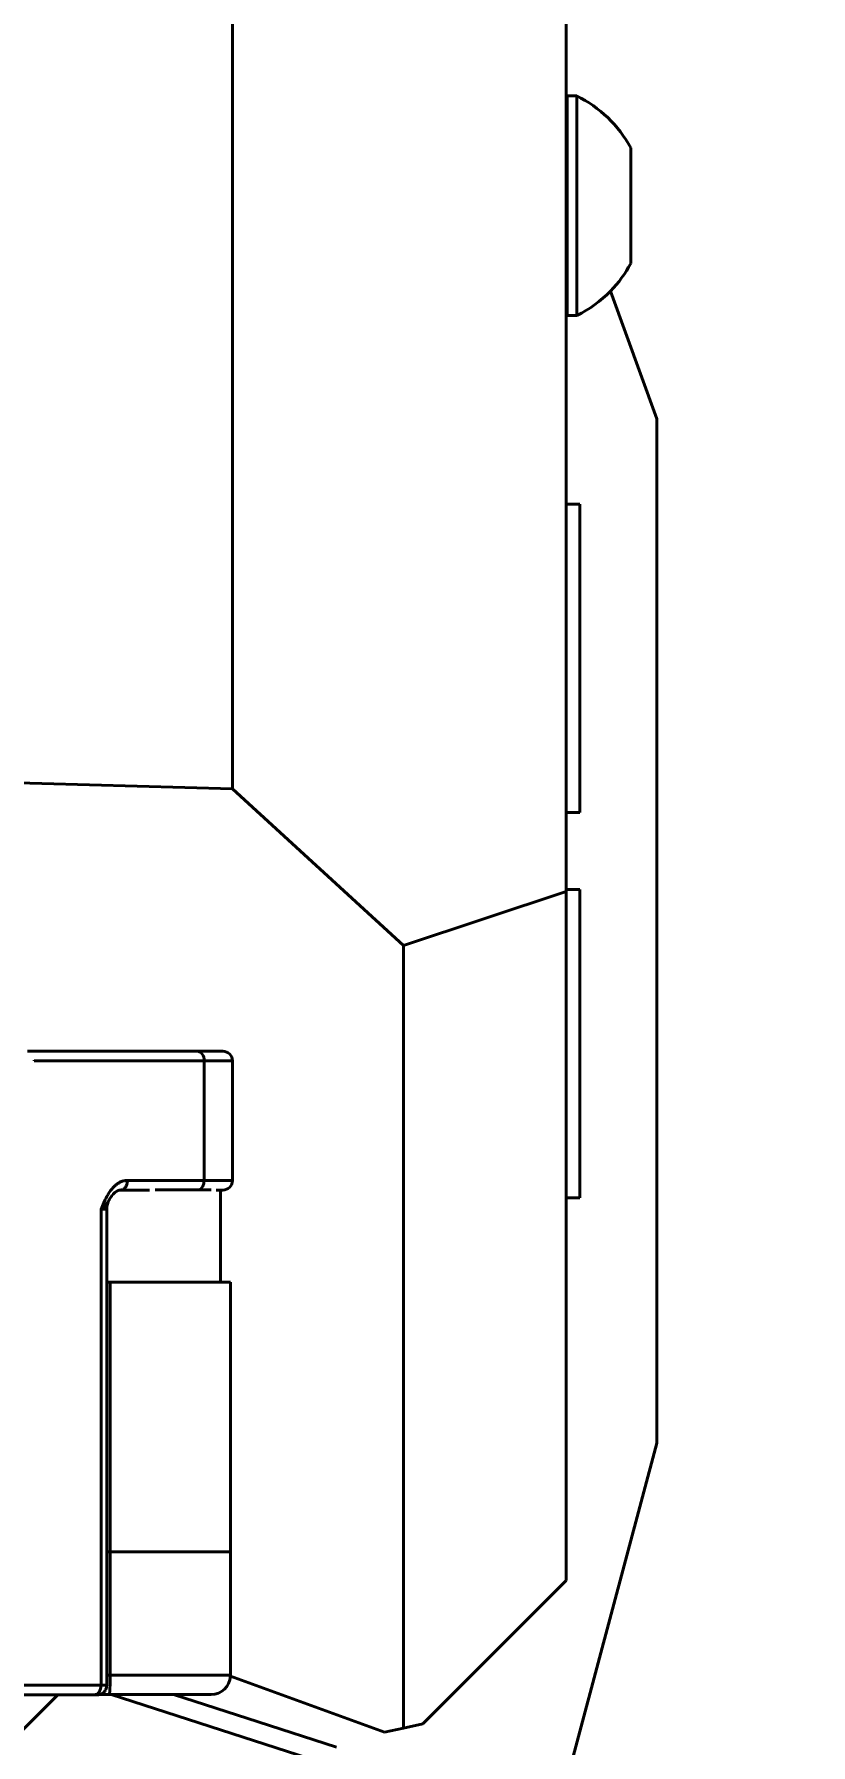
# Model space of a CAD drawing. Header units: millimetres. Extents: x 15 to 415, y 5 to 292.
# Drawn here: x 123.75 to 133.83, y 90.58 to 112.78 of the extents above; entities that cross this region are included whole.
import ezdxf

# ---------------------------------------------------------------- set-up
doc = ezdxf.new("R2010")
doc.units = ezdxf.units.MM
doc.layers.add('Annotations', color=7, linetype='Continuous')
doc.layers.add('Geometries', color=7, linetype='Continuous')
doc.styles.add('Shapr4', font='txt', dxfattribs={"height": 3.3495})
doc.dimstyles.new('ISO-25', dxfattribs={"dimtxt": 2.5, "dimasz": 2.5, "dimexe": 1.25, "dimexo": 0.625, "dimtad": 1, "dimtxsty": 'Standard', "dimcen": 2.5, "dimadec": 0, "dimazin": 0, "dimtfac": 1, "dimtmove": 0, "dimatfit": 3, "dimfxl": 1, "dimarcsym": 0})

# ---------------------------------------------------------------- blocks, each defined once
blk = doc.blocks.new('*D4')
at = {"layer": 'Annotations', "color": 0, "linetype": 'Continuous', "lineweight": 15}
for p, q in [((126.884, 146.28), (154.083, 146.28)), ((152.833, 143.78), (152.833, 69.582)), ((113.965, 67.082), (154.083, 67.082))]:
    blk.add_line(p, q, dxfattribs=at)
at = {"layer": 'Annotations', "color": 0}
for points in [[(153.25, 143.78), (152.417, 143.78), (152.833, 146.28)], [(152.417, 69.582), (153.25, 69.582), (152.833, 67.082)]]:
    blk.add_solid(points, dxfattribs=at)
at = {"layer": 'Defpoints', "color": 0}
for p in [(126.259, 146.28), (113.34, 67.082), (152.833, 67.082)]:
    blk.add_point(p, dxfattribs=at)
at = {"layer": 'Annotations', "color": 0, "lineweight": 15, "insert": (150.14, 103.851), "char_height": 3.3495, "attachment_point": 5, "rotation": 90, "style": 'Shapr4'}
blk.add_mtext('\\A1;158,4', dxfattribs=at)

msp = doc.modelspace()

# ---------------------------------------------------------------- linework, layer by layer
at = {"layer": 'Geometries', "linetype": 'Continuous', "lineweight": 40}
for p, q in [((126.3274, 102.9908), (126.3274, 120.1089)), ((130.6573, 114.8076), (130.6573, 111.3076)), ((130.6715, 111.9826), (130.6715, 111.3076)), ((130.7953, 111.9826), (130.6715, 111.9826)), ((130.7953, 111.9826), (130.7953, 109.1326)), ((130.6573, 111.3076), (130.6573, 109.8076)), ((130.6715, 111.3076), (130.6573, 111.3076)), ((130.6715, 111.3076), (130.6715, 109.8076)), ((131.4965, 111.3076), (131.4965, 109.8076)), ((130.6573, 109.8076), (130.6573, 106.6826)), ((130.6573, 109.8076), (130.6715, 109.8076)), ((130.6715, 109.8076), (130.6715, 109.1326)), ((131.8371, 107.7935), (131.2342, 109.45)), ((130.6715, 109.1326), (130.7953, 109.1326)), ((131.8371, 94.4968), (131.8371, 107.7935)), ((130.6573, 106.6826), (130.8371, 106.6826)), ((130.6573, 106.6826), (130.6573, 102.6826)), ((130.8371, 106.6826), (130.8371, 102.6826)), ((121.4419, 103.1259), (126.3274, 102.9908)), ((126.3274, 102.9908), (128.5475, 100.9579)), ((130.8371, 102.6826), (130.6573, 102.6826)), ((130.6573, 102.6826), (130.6573, 101.6826)), ((130.8371, 101.6826), (130.6573, 101.6826)), ((130.6573, 101.6826), (130.6573, 101.6577)), ((130.8371, 101.6826), (130.8371, 97.6826)), ((130.6573, 101.6577), (128.5475, 100.9579)), ((130.6573, 101.6577), (130.6573, 97.6826)), ((128.5475, 90.8007), (128.5475, 100.9579)), ((125.8736, 99.5841), (123.6662, 99.5841)), ((123.7546, 99.4591), (125.962, 99.4591)), ((126.2031, 99.5841), (125.8736, 99.5841)), ((125.962, 99.4591), (125.962, 97.9091)), ((125.962, 99.4591), (126.3281, 99.4591)), ((126.3281, 97.9091), (126.3281, 99.4591)), ((125.962, 97.9091), (124.9649, 97.9091)), ((126.3281, 97.9091), (125.962, 97.9091)), ((124.8765, 97.7841), (125.249, 97.7841)), ((125.3264, 97.7877), (125.8948, 97.7877)), ((125.8948, 97.7877), (126.0515, 97.7877)), ((126.1182, 97.7841), (126.1705, 97.7841)), ((126.1705, 96.5877), (126.1705, 97.7841)), ((126.1705, 97.7841), (126.2031, 97.7841)), ((130.8371, 97.6826), (130.6573, 97.6826)), ((130.6573, 97.6826), (130.6573, 92.7164)), ((124.6226, 97.5341), (124.6226, 91.3576)), ((124.6226, 97.5341), (124.6958, 97.5341)), ((124.6958, 96.5877), (124.6958, 97.5341)), ((124.6958, 93.0877), (124.6958, 96.5877)), ((124.6958, 96.5877), (124.7404, 96.5877)), ((124.7404, 96.5877), (124.7404, 93.0877)), ((124.7404, 96.5877), (126.1705, 96.5877)), ((126.1705, 96.5877), (126.3008, 96.5877)), ((126.3008, 93.0877), (126.3008, 96.5877)), ((130.1923, 88.358), (131.8371, 94.4968)), ((124.6958, 91.4877), (124.6958, 93.0877)), ((124.6958, 93.0877), (124.7404, 93.0877)), ((124.7404, 93.0877), (124.7404, 91.4877)), ((124.7404, 93.0877), (125.9589, 93.0877)), ((125.9589, 93.0877), (126.0663, 93.0877)), ((126.0663, 93.0877), (126.3008, 93.0877)), ((126.3008, 91.4877), (126.3008, 93.0877)), ((130.6573, 92.7164), (128.7968, 90.8559)), ((124.6958, 91.3576), (124.6958, 91.4877)), ((124.7404, 91.4877), (124.6958, 91.4877)), ((126.3008, 91.4877), (124.7404, 91.4877)), ((128.3028, 90.7464), (126.3005, 91.4752)), ((124.6226, 91.3576), (121.6805, 91.3576)), ((124.606, 91.2377), (124.7284, 91.2377)), ((124.6958, 91.3576), (124.6226, 91.3576)), ((124.7284, 91.2377), (124.7538, 91.2377)), ((124.7538, 91.2377), (127.6022, 90.3137)), ((124.7538, 91.2377), (125.564, 91.2377)), ((125.564, 91.2377), (126.6604, 90.8821)), ((125.564, 91.2377), (126.0508, 91.2377)), ((122.6524, 91.2326), (124.0627, 91.2326)), ((123.5678, 90.7377), (124.0627, 91.2326)), ((124.0627, 91.2326), (124.5342, 91.2326)), ((124.5342, 91.2326), (124.5707, 91.2326)), ((127.6794, 90.5515), (126.6604, 90.8821)), ((128.3028, 90.7464), (128.5475, 90.8007)), ((128.7968, 90.8559), (128.5475, 90.8007))]:
    msp.add_line(p, q, dxfattribs=at)
at = {"layer": 'Geometries', "linetype": 'Continuous', "lineweight": 40, "flags": 128}
for points in [[(123.7546, 99.4591), (123.7544, 99.4672)], [(124.9649, 97.9091), (124.955, 97.9088), (124.945, 97.908), (124.9351, 97.9067), (124.9252, 97.9049), (124.9153, 97.9027), (124.9055, 97.8999), (124.8958, 97.8967), (124.8862, 97.893), (124.8761, 97.8887), (124.8662, 97.8839), (124.8564, 97.8787), (124.8467, 97.8729), (124.8371, 97.8668), (124.8277, 97.8602), (124.8184, 97.8531), (124.8093, 97.8457), (124.8004, 97.8379), (124.7917, 97.8297), (124.7831, 97.8211), (124.7748, 97.8122), (124.7652, 97.8012), (124.7558, 97.7898), (124.7467, 97.7779), (124.7379, 97.7657), (124.7292, 97.7529), (124.7208, 97.7397), (124.7126, 97.7263), (124.7046, 97.7125), (124.6969, 97.6984), (124.6895, 97.6844), (124.6823, 97.6701), (124.6753, 97.6557), (124.6684, 97.6411), (124.6588, 97.62), (124.6495, 97.5986), (124.6404, 97.5772), (124.6314, 97.5556), (124.6226, 97.5341)], [(124.8765, 97.7841), (124.8823, 97.7843), (124.8881, 97.7851), (124.8938, 97.7865), (124.8994, 97.7883), (124.905, 97.7907), (124.9104, 97.7936), (124.9156, 97.797), (124.9207, 97.8008), (124.9256, 97.8051), (124.9304, 97.8099), (124.9348, 97.8151), (124.939, 97.8207), (124.943, 97.8266), (124.9467, 97.833), (124.95, 97.8396), (124.9531, 97.8466), (124.9558, 97.8538), (124.9582, 97.8612), (124.9602, 97.8689), (124.9619, 97.8767), (124.9632, 97.8847), (124.9642, 97.8927), (124.9647, 97.9009), (124.9649, 97.9091)], [(124.728, 97.6585), (124.7294, 97.6608), (124.7305, 97.6627), (124.7314, 97.6641), (124.7321, 97.6652), (124.7328, 97.6663), (124.7339, 97.668), (124.735, 97.6698), (124.7359, 97.6713), (124.7366, 97.6723), (124.7372, 97.6732), (124.738, 97.6744), (124.7388, 97.6757), (124.7398, 97.6773), (124.7408, 97.6788), (124.7415, 97.6798)], [(124.7415, 97.6798), (124.7423, 97.6811), (124.7437, 97.6832), (124.7448, 97.6847), (124.746, 97.6865), (124.7475, 97.6887), (124.7483, 97.6899)], [(124.7483, 97.6899), (124.7486, 97.6903), (124.7497, 97.6919), (124.7511, 97.6939), (124.7523, 97.6955), (124.7534, 97.6971), (124.7549, 97.6991), (124.7562, 97.701), (124.7575, 97.7027), (124.7588, 97.7045), (124.7604, 97.7065), (124.762, 97.7086), (124.7628, 97.7096)], [(124.7628, 97.7096), (124.7636, 97.7107), (124.7653, 97.7128), (124.7669, 97.7148), (124.7681, 97.7163), (124.769, 97.7174)], [(124.769, 97.7174), (124.7692, 97.7177), (124.7705, 97.7192), (124.7718, 97.7208), (124.7733, 97.7225), (124.7743, 97.7237), (124.7753, 97.7248), (124.7762, 97.7258), (124.7769, 97.7266), (124.7774, 97.7272), (124.7778, 97.7277), (124.7787, 97.7287), (124.7798, 97.7299), (124.7812, 97.7314), (124.7828, 97.7331), (124.7847, 97.735), (124.7868, 97.7372), (124.7892, 97.7396), (124.7917, 97.742), (124.7941, 97.7443), (124.7964, 97.7464), (124.7986, 97.7483), (124.8006, 97.75), (124.8028, 97.7519), (124.8048, 97.7535), (124.8066, 97.755), (124.8082, 97.7562), (124.8092, 97.7569), (124.81, 97.7576), (124.8107, 97.7581), (124.8114, 97.7587), (124.8124, 97.7594), (124.8136, 97.7602), (124.815, 97.7612), (124.8165, 97.7623), (124.8181, 97.7633), (124.8195, 97.7643), (124.821, 97.7653), (124.8226, 97.7662), (124.824, 97.7671), (124.8251, 97.7678), (124.8261, 97.7683), (124.827, 97.7689), (124.8281, 97.7695), (124.8293, 97.7702), (124.8308, 97.771), (124.8323, 97.7718), (124.8337, 97.7725), (124.835, 97.7732), (124.8362, 97.7738), (124.8375, 97.7744), (124.8385, 97.7749), (124.8395, 97.7753), (124.8405, 97.7757), (124.8415, 97.7762), (124.8426, 97.7767), (124.8438, 97.7771), (124.8469, 97.7783), (124.8497, 97.7793), (124.8523, 97.7802), (124.8551, 97.781), (124.8566, 97.7814)], [(124.8566, 97.7814), (124.8578, 97.7817), (124.8603, 97.7823), (124.8609, 97.7824), (124.8617, 97.7825), (124.8624, 97.7827), (124.8629, 97.7828), (124.8632, 97.7828), (124.8638, 97.7829), (124.8644, 97.783), (124.8648, 97.7831), (124.8652, 97.7832), (124.8652, 97.7832)], [(124.8652, 97.7832), (124.8656, 97.7832), (124.8661, 97.7833), (124.8667, 97.7834), (124.8673, 97.7835), (124.868, 97.7836), (124.8687, 97.7836), (124.8695, 97.7837), (124.8704, 97.7838), (124.8712, 97.7839), (124.8717, 97.7839), (124.872, 97.7839), (124.8722, 97.7839), (124.8726, 97.784), (124.873, 97.784), (124.8734, 97.784), (124.8736, 97.784), (124.8738, 97.784), (124.8739, 97.784), (124.8741, 97.784), (124.8746, 97.784), (124.8752, 97.784), (124.876, 97.7841)], [(124.6226, 97.5341), (124.6466, 97.5548), (124.6675, 97.5755), (124.6856, 97.5959), (124.7013, 97.6159), (124.7148, 97.6356), (124.7288, 97.6582)], [(124.7288, 97.6582), (124.7302, 97.6605), (124.7305, 97.661)], [(124.7404, 91.4877), (124.7404, 91.4773), (124.7404, 91.467), (124.7403, 91.4567), (124.7403, 91.4464), (124.7402, 91.4359), (124.7401, 91.4255), (124.7399, 91.4152), (124.7398, 91.4051), (124.7396, 91.3954), (124.7394, 91.3858), (124.7392, 91.3764), (124.739, 91.3672), (124.7388, 91.358), (124.7385, 91.349), (124.7382, 91.3403), (124.7379, 91.3318), (124.7377, 91.3264), (124.7375, 91.3211), (124.7373, 91.316), (124.737, 91.3109)], [(124.5707, 91.2326), (124.5721, 91.2327), (124.5735, 91.2327), (124.5749, 91.2327), (124.5762, 91.2328), (124.5776, 91.2328), (124.5792, 91.2329), (124.5809, 91.2331), (124.5825, 91.2332), (124.5842, 91.2334), (124.586, 91.2336), (124.5929, 91.2346), (124.599, 91.2359), (124.605, 91.2374), (124.606, 91.2377)], [(124.6585, 91.2686), (124.6601, 91.2702), (124.6653, 91.2758), (124.67, 91.2816), (124.6745, 91.2877), (124.6768, 91.2913)], [(124.737, 91.3109), (124.7367, 91.3033), (124.7363, 91.2961), (124.7359, 91.2892), (124.7354, 91.2827), (124.735, 91.2766), (124.7346, 91.271), (124.7341, 91.2658), (124.7336, 91.261), (124.7332, 91.2567), (124.7327, 91.2527), (124.7321, 91.2492), (124.7316, 91.2462), (124.7311, 91.2436), (124.7306, 91.2414), (124.73, 91.2398), (124.7295, 91.2386), (124.729, 91.2379), (124.7284, 91.2377)]]:
    msp.add_lwpolyline(points, dxfattribs=at)
at = {"layer": 'Geometries', "linetype": 'Continuous', "lineweight": 40}
for centre, radius, start, end in [((130.0991, 110.5576), 1.586, 28.22267, 63.96274), ((130.0991, 110.5576), 1.586, 315.70148, 331.77733), ((130.0991, 110.5576), 1.586, 296.03726, 315.70148), ((126.2031, 99.4591), 0.125, 0, 90), ((126.2031, 97.9091), 0.125, 270, 0), ((124.9458, 97.5341), 0.25, 149.48009, 180), ((126.0508, 91.4877), 0.25, 270, 357.13309), ((126.0508, 91.4877), 0.25, 357.13309, 0), ((124.5708, 91.3577), 0.125, 286.33942, 314.55632), ((124.5708, 91.3577), 0.125, 327.96638, 359.99882)]:
    msp.add_arc(centre, radius, start, end, dxfattribs=at)
for centre, major_axis, start_param, end_param in [((125.8736, 99.4591), (0, -0.125), 1.5707963, 3.1415927), ((125.8736, 97.9091), (0, -0.125), 0.2423744, 1.5707963), ((124.5342, 91.3576), (0, 0.125), 3.1415927, 4.712389)]:
    msp.add_ellipse(centre, major_axis=major_axis, ratio=0.7071068, start_param=start_param, end_param=end_param, dxfattribs=at)

# ---------------------------------------------------------------- dimensions: what is measured, and where the dimension line sits
at = {"layer": 'Annotations', "linetype": 'Continuous', "lineweight": 15}
dim = msp.add_linear_dim(base=(152.8333, 67.0821), p1=(126.2586, 146.2799), p2=(113.3402, 67.0821), angle=270, dimstyle='ISO-25', override={"dimscale": 1, "dimgap": 0.7, "dimdec": 2, "dimlfac": 2, "dimrnd": 0.01, "dimzin": 8, "dimdsep": 44, "dimtxsty": 'Shapr4', "dimse1": 0, "dimse2": 0, "dimadec": 2, "dimtol": 0, "dimlim": 0, "dimtp": 0, "dimtm": 0, "dimtfac": 0.6, "dimtdec": 8, "dimfrac": 2, "dimtolj": 1, "dimlwd": 15, "dimlwe": 15}, dxfattribs=at)
dim.commit()
dim.dimension.update_dxf_attribs({"geometry": '*D4', "text_midpoint": (152.8333, 103.8507), "dimtype": 160})

doc.saveas('drawing.dxf')
